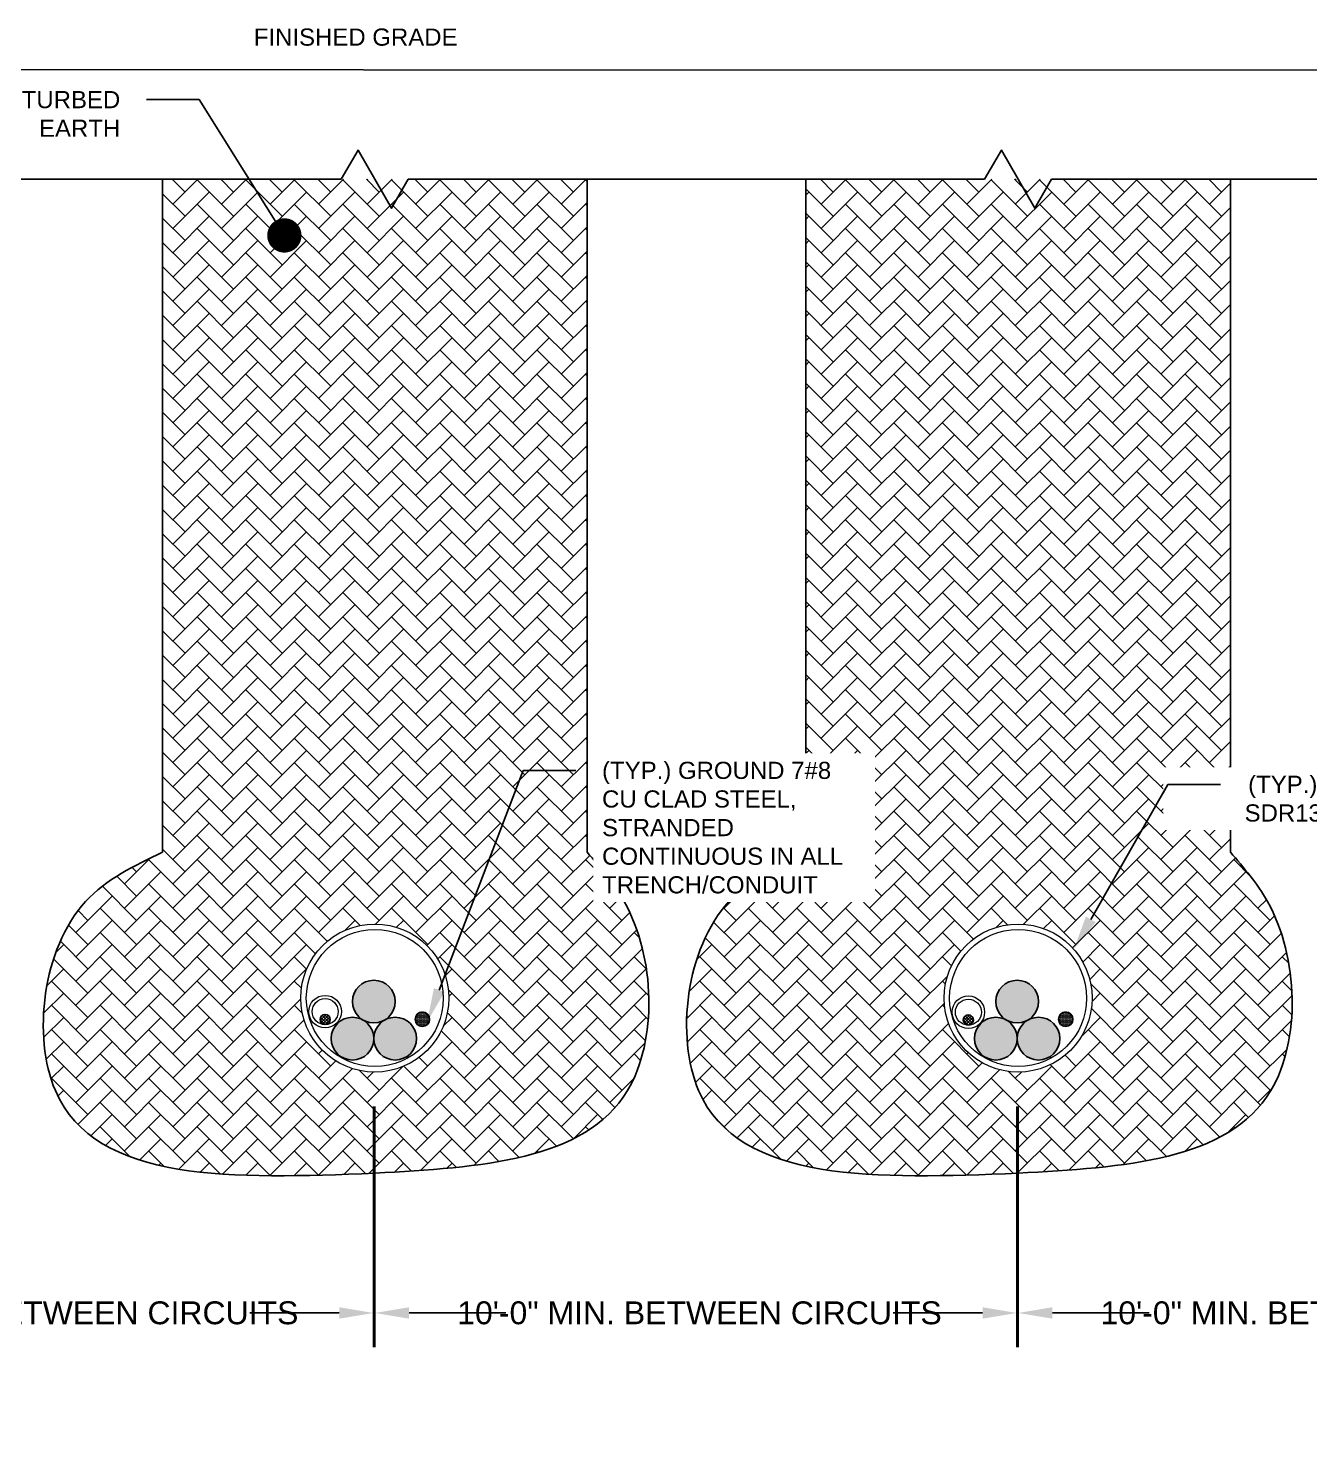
# Model space of a CAD drawing. Header units: feet. Extents: x 63 to 269, y 9 to 206.
# Drawn here: x 152.8 to 227.5, y 8.6 to 90.8 of the extents above; entities that cross this region are included whole.
import ezdxf
from ezdxf import colors
from ezdxf.entities.mleader import LeaderData, LeaderLine
from ezdxf.math import Vec2, Vec3

# ---------------------------------------------------------------- set-up
doc = ezdxf.new("R2010")
doc.units = ezdxf.units.FT
doc.header["$MEASUREMENT"] = 0
for name, color, linetype in [('CABLE', 2, 'Continuous'), ('E-FIN-GR', 4, 'Continuous'), ('G-ANNO-DIMS', 1, 'Continuous'), ('text', 1, 'Continuous')]:
    doc.layers.add(name, color=color, linetype=linetype)
doc.layers.add('CONDUIT', color=6, linetype='Continuous', lineweight=18)
doc.styles.add('NEI-A', font='arial.ttf')
doc.dimstyles.new('NEI-A', dxfattribs={"dimtxt": 0.1, "dimasz": 0.125, "dimexe": 0.0625, "dimexo": 0.0625, "dimgap": 0.0625, "dimtad": 0, "dimtih": 1, "dimtoh": 1, "dimdec": 4, "dimzin": 3, "dimdsep": 46, "dimlunit": 4, "dimtxsty": 'NEI-A', "dimcen": 0, "dimadec": 0, "dimazin": 0, "dimtfac": 0.75, "dimtdec": 4, "dimtofl": 0, "dimtmove": 0, "dimatfit": 3, "dimfxl": 1, "dimfrac": 1, "dimtolj": 1, "dimtzin": 0, "dimarcsym": 0})

# ---------------------------------------------------------------- blocks, each defined once
blk = doc.blocks.new('*D9')
at = {"layer": 'Defpoints', "color": 0, "transparency": 16777216}
for p in [(135.499, 30.031), (172.911, 30.031), (135.499, 15.999)]:
    blk.add_point(p, dxfattribs=at)
at = {"layer": 'G-ANNO-DIMS', "color": 0, "lineweight": -2, "transparency": 16777216}
for p, q in [((135.499, 28.031), (135.499, 13.999)), ((172.911, 28.031), (172.911, 13.999)), ((137.499, 15.999), (143.134, 15.999)), ((170.911, 15.999), (165.7, 15.999))]:
    blk.add_line(p, q, dxfattribs=at)
at = {"layer": 'G-ANNO-DIMS', "color": 0, "transparency": 16777216}
for points in [[(137.499, 16.332), (137.499, 15.666), (135.499, 15.999)], [(170.911, 16.332), (170.911, 15.666), (172.911, 15.999)]]:
    blk.add_solid(points, dxfattribs=at)
at = {"layer": 'G-ANNO-DIMS', "color": 0, "transparency": 16777216, "insert": (154.417, 15.999), "char_height": 3.2, "width": 27.13432, "attachment_point": 5, "style": 'NEI-A'}
blk.add_mtext('\\A1;{\\H0.41667x;10\'-0" MIN. BETWEEN CIRCUITS}', dxfattribs=at)
blk = doc.blocks.new('*D10')
at = {"layer": 'Defpoints', "color": 0, "transparency": 16777216}
for p in [(172.985, 30.031), (210.397, 30.031), (172.985, 15.999)]:
    blk.add_point(p, dxfattribs=at)
at = {"layer": 'G-ANNO-DIMS', "color": 0, "lineweight": -2, "transparency": 16777216}
for p, q in [((172.985, 28.031), (172.985, 13.999)), ((210.397, 28.031), (210.397, 13.999)), ((174.985, 15.999), (180.619, 15.999)), ((208.397, 15.999), (203.186, 15.999))]:
    blk.add_line(p, q, dxfattribs=at)
at = {"layer": 'G-ANNO-DIMS', "color": 0, "transparency": 16777216}
for points in [[(174.985, 16.332), (174.985, 15.666), (172.985, 15.999)], [(208.397, 16.332), (208.397, 15.666), (210.397, 15.999)]]:
    blk.add_solid(points, dxfattribs=at)
at = {"layer": 'G-ANNO-DIMS', "color": 0, "transparency": 16777216, "insert": (191.903, 15.999), "char_height": 3.2, "width": 27.13432, "attachment_point": 5, "style": 'NEI-A'}
blk.add_mtext('\\A1;{\\H0.41667x;10\'-0" MIN. BETWEEN CIRCUITS}', dxfattribs=at)
blk = doc.blocks.new('*D11')
at = {"layer": 'Defpoints', "color": 0, "transparency": 16777216}
for p in [(210.471, 30.031), (247.883, 30.031), (210.471, 15.999)]:
    blk.add_point(p, dxfattribs=at)
at = {"layer": 'G-ANNO-DIMS', "color": 0, "lineweight": -2, "transparency": 16777216}
for p, q in [((210.471, 28.031), (210.471, 13.999)), ((247.883, 28.031), (247.883, 13.999)), ((212.471, 15.999), (218.105, 15.999)), ((245.883, 15.999), (240.672, 15.999))]:
    blk.add_line(p, q, dxfattribs=at)
at = {"layer": 'G-ANNO-DIMS', "color": 0, "transparency": 16777216}
for points in [[(212.471, 16.332), (212.471, 15.666), (210.471, 15.999)], [(245.883, 16.332), (245.883, 15.666), (247.883, 15.999)]]:
    blk.add_solid(points, dxfattribs=at)
at = {"layer": 'G-ANNO-DIMS', "color": 0, "transparency": 16777216, "insert": (229.389, 15.999), "char_height": 3.2, "width": 27.13432, "attachment_point": 5, "style": 'NEI-A'}
blk.add_mtext('\\A1;{\\H0.41667x;10\'-0" MIN. BETWEEN CIRCUITS}', dxfattribs=at)
blk = doc.blocks.new('_Dot')
at = {"color": 0, "linetype": 'ByBlock', "lineweight": -2}
blk.add_line((-0.5, 0), (-1, 0), dxfattribs=at)
at = {"color": 0, "linetype": 'ByBlock', "const_width": 0.5}
blk.add_lwpolyline([(-0.25, 0, 1), (0.25, 0, 1)], format="xyb", close=True, dxfattribs=at)

msp = doc.modelspace()

# ---------------------------------------------------------------- hatches: boundary and pattern name
h = msp.add_hatch()
h.set_pattern_fill('AR-HBONE', color=8, scale=0.25)
h.set_pattern_definition([(45, (0, 8.4629), (0, 1.4142136), [3, -1]), (135, (0.7071, 9.17), (1e-16, 1.4142136), [3, -1])])
edge = h.paths.add_edge_path(flags=0)
edge.add_arc((172.93055, 34.13619), 1.245, -60.0000001, 0.0000001, ccw=False)
edge.add_arc((174.17555, 31.97979), 1.245, 0, 119.9999999, ccw=False)
edge.add_arc((174.17555, 31.97979), 1.245, -180, 0, ccw=False)
edge.add_arc((171.68555, 31.97979), 1.245, 180, 360, ccw=False)
edge.add_arc((171.68555, 31.97979), 1.245, 59.9999999, 180.0000002, ccw=False)
edge.add_arc((172.93055, 34.13619), 1.245, 180, 240, ccw=False)
edge.add_arc((172.93055, 34.13619), 1.245, 0, 180, ccw=False)
edge = h.paths.add_edge_path(flags=0)
edge.add_arc((172.98483, 34.34357), 3.9905, 0, 360)
edge = h.paths.add_edge_path(flags=16)
edge.add_arc((172.98483, 34.34357), 4.3125, 0, 180)
edge.add_arc((172.98483, 34.34357), 4.3125, 180, 360)
edge = h.paths.add_edge_path(flags=0)
edge.add_arc((172.98483, 34.34357), 3.9905, 0, 360)
edge = h.paths.add_edge_path(flags=16)
edge.add_arc((163.93714, 31.65385), 0.11635, 0, 360)
h.paths.add_polyline_path([(160.61712, 42.842), (160.48834, 42.78059), (160.35959, 42.71912), (160.23095, 42.65753), (160.10244, 42.59577), (159.97412, 42.53378), (159.84604, 42.4715), (159.71824, 42.40888), (159.59077, 42.34586), (159.46368, 42.28237), (159.33701, 42.21837), (159.21081, 42.15379), (159.08513, 42.08858), (158.96001, 42.02268), (158.83551, 41.95604), (158.71166, 41.88858), (158.58852, 41.82027), (158.46613, 41.75103), (158.34455, 41.68082), (158.22381, 41.60957), (158.10397, 41.53723), (157.98506, 41.46374), (157.86715, 41.38904), (157.75027, 41.31308), (157.63447, 41.23579), (157.51981, 41.15712), (157.40632, 41.07702), (157.29405, 40.99542), (157.18306, 40.91227), (157.07338, 40.82751), (156.96507, 40.74108), (156.85817, 40.65292), (156.75274, 40.56298), (156.6488, 40.4712), (156.54642, 40.37753), (156.44564, 40.2819), (156.34651, 40.18425), (156.24908, 40.08454), (156.15338, 39.9827), (156.05947, 39.87868), (155.96736, 39.7725), (155.87705, 39.66421), (155.78854, 39.55387), (155.70183, 39.44152), (155.61692, 39.32721), (155.53381, 39.21099), (155.45251, 39.09292), (155.37301, 38.97304), (155.29531, 38.8514), (155.21941, 38.72806), (155.14532, 38.60306), (155.07303, 38.47646), (155.00255, 38.3483), (154.93387, 38.21864), (154.867, 38.08752), (154.80193, 37.95499), (154.73867, 37.82111), (154.67722, 37.68593), (154.61757, 37.54949), (154.55973, 37.41185), (154.5037, 37.27306), (154.44948, 37.13316), (154.39707, 36.99221), (154.34646, 36.85026), (154.29767, 36.70736), (154.25068, 36.56355), (154.20551, 36.41889), (154.16215, 36.27343), (154.1206, 36.12722), (154.08086, 35.98031), (154.04294, 35.83275), (154.00682, 35.68459), (153.97252, 35.53587), (153.94004, 35.38666), (153.90937, 35.237), (153.88051, 35.08694), (153.85347, 34.93652), (153.82824, 34.78581), (153.80483, 34.63485), (153.78324, 34.4837), (153.76346, 34.33239), (153.7455, 34.18099), (153.72936, 34.02954), (153.71504, 33.87809), (153.70253, 33.72669), (153.69184, 33.5754), (153.68298, 33.42426), (153.67593, 33.27333), (153.6707, 33.12265), (153.66729, 32.97227), (153.66571, 32.82225), (153.66594, 32.67263), (153.668, 32.52347), (153.67188, 32.37481), (153.67759, 32.22671), (153.68511, 32.07921), (153.69446, 31.93237), (153.70564, 31.78624), (153.71864, 31.64086), (153.73346, 31.49629), (153.75011, 31.35258), (153.76859, 31.20977), (153.78889, 31.06792), (153.81102, 30.92708), (153.83497, 30.7873), (153.86076, 30.64862), (153.88837, 30.51111), (153.91781, 30.3748), (153.94908, 30.23975), (153.98218, 30.10602), (154.01711, 29.97364), (154.05386, 29.84267), (154.09245, 29.71316), (154.13287, 29.58516), (154.17513, 29.45873), (154.21921, 29.3339), (154.26513, 29.21074), (154.31287, 29.08928), (154.36246, 28.96959), (154.41387, 28.85171), (154.46711, 28.73563), (154.52215, 28.62135), (154.579, 28.50884), (154.63762, 28.39811), (154.69802, 28.28914), (154.76017, 28.1819), (154.82406, 28.0764), (154.88968, 27.97261), (154.95702, 27.87053), (155.02606, 27.77013), (155.09679, 27.67141), (155.1692, 27.57435), (155.24326, 27.47895), (155.31898, 27.38518), (155.39634, 27.29303), (155.47532, 27.2025), (155.5559, 27.11356), (155.63809, 27.0262), (155.72185, 26.94042), (155.80719, 26.85619), (155.89408, 26.77351), (155.98252, 26.69236), (156.07249, 26.61273), (156.16397, 26.5346), (156.25695, 26.45797), (156.35143, 26.38281), (156.44738, 26.30912), (156.5448, 26.23688), (156.64366, 26.16607), (156.74397, 26.0967), (156.84569, 26.02873), (156.94883, 25.96217), (157.05336, 25.89699), (157.15927, 25.83319), (157.26656, 25.77074), (157.3752, 25.70964), (157.48519, 25.64987), (157.59651, 25.59143), (157.70914, 25.53429), (157.82308, 25.47844), (157.93831, 25.42388), (158.05481, 25.37058), (158.17258, 25.31853), (158.2916, 25.26773), (158.41186, 25.21815), (158.53334, 25.16979), (158.65603, 25.12263), (158.77991, 25.07666), (158.90499, 25.03186), (159.03123, 24.98823), (159.15863, 24.94574), (159.28717, 24.90439), (159.41685, 24.86416), (159.54764, 24.82503), (159.67954, 24.78701), (159.81252, 24.75006), (159.94659, 24.71419), (160.08172, 24.67937), (160.2179, 24.6456), (160.35511, 24.61285), (160.49335, 24.58112), (160.63261, 24.55039), (160.77286, 24.52066), (160.91409, 24.4919), (161.0563, 24.4641), (161.19946, 24.43726), (161.34357, 24.41135), (161.48861, 24.38636), (161.63457, 24.36229), (161.78143, 24.33911), (161.92918, 24.31682), (162.07781, 24.2954), (162.22731, 24.27484), (162.37765, 24.25512), (162.52884, 24.23624), (162.68085, 24.21817), (162.83367, 24.20091), (162.98729, 24.18444), (163.14169, 24.16874), (163.29687, 24.15382), (163.45281, 24.13964), (163.60948, 24.12621), (163.7669, 24.1135), (163.92502, 24.10151), (164.08386, 24.09021), (164.24338, 24.0796), (164.40359, 24.06966), (164.56446, 24.06039), (164.72598, 24.05176), (164.88814, 24.04376), (165.05093, 24.03639), (165.21432, 24.02962), (165.37832, 24.02344), (165.5429, 24.01785), (165.70805, 24.01282), (165.87376, 24.00835), (166.04002, 24.00442), (166.20681, 24.00102), (166.37412, 23.99813), (166.54193, 23.99575), (166.71024, 23.99385), (166.87902, 23.99243), (167.04827, 23.99147), (167.21798, 23.99095), (167.38812, 23.99088), (167.55868, 23.99122), (167.72966, 23.99198), (167.90104, 23.99313), (168.07281, 23.99467), (168.24494, 23.99657), (168.41744, 23.99883), (168.59028, 24.00143), (168.76346, 24.00437), (168.93695, 24.00762), (169.11075, 24.01117), (169.28484, 24.01502), (169.45921, 24.01914), (169.63385, 24.02352), (169.80874, 24.02816), (169.98387, 24.03303), (170.15923, 24.03813), (170.3348, 24.04344), (170.51057, 24.04895), (170.68652, 24.05464), (170.86265, 24.06051), (171.03894, 24.06653), (171.21537, 24.0727), (171.39194, 24.07899), (171.56862, 24.08541), (171.74542, 24.09194), (171.9223, 24.09855), (172.09927, 24.10525), (172.2763, 24.11201), (172.45339, 24.11882), (172.63051, 24.12568), (172.80767, 24.13256), (172.98483, 24.13945), (173.12447, 24.14749), (173.2641, 24.15553), (173.40371, 24.16359), (173.5433, 24.17168), (173.68284, 24.17981), (173.82234, 24.18799), (173.96178, 24.19623), (174.10115, 24.20454), (174.24044, 24.21293), (174.37965, 24.22141), (174.51876, 24.22998), (174.65776, 24.23867), (174.79665, 24.24747), (174.93541, 24.2564), (175.07404, 24.26547), (175.21253, 24.27468), (175.35086, 24.28405), (175.48902, 24.2936), (175.62701, 24.30331), (175.76482, 24.31322), (175.90244, 24.32332), (176.03985, 24.33363), (176.17705, 24.34416), (176.31403, 24.35492), (176.45078, 24.36591), (176.58729, 24.37714), (176.72355, 24.38864), (176.85954, 24.4004), (176.99527, 24.41243), (177.13071, 24.42475), (177.26587, 24.43737), (177.40073, 24.45029), (177.53528, 24.46353), (177.66951, 24.47709), (177.80342, 24.49099), (177.93698, 24.50524), (178.0702, 24.51984), (178.20306, 24.5348), (178.33556, 24.55014), (178.46768, 24.56586), (178.59942, 24.58198), (178.73075, 24.5985), (178.86169, 24.61543), (178.99221, 24.63279), (179.1223, 24.65059), (179.25197, 24.66882), (179.38118, 24.68751), (179.50995, 24.70667), (179.63825, 24.72629), (179.76608, 24.7464), (179.89343, 24.76701), (180.02028, 24.78811), (180.14664, 24.80973), (180.27248, 24.83187), (180.39781, 24.85455), (180.5226, 24.87776), (180.64685, 24.90153), (180.77055, 24.92586), (180.8937, 24.95076), (181.01627, 24.97624), (181.13827, 25.00232), (181.25968, 25.02899), (181.38049, 25.05628), (181.50069, 25.08419), (181.62028, 25.11273), (181.73924, 25.14191), (181.85756, 25.17174), (181.97524, 25.20223), (182.09226, 25.23339), (182.20862, 25.26523), (182.3243, 25.29777), (182.43929, 25.331), (182.5536, 25.36494), (182.66719, 25.3996), (182.78008, 25.43499), (182.89224, 25.47112), (183.00367, 25.508), (183.11436, 25.54564), (183.22429, 25.58405), (183.33347, 25.62324), (183.44187, 25.66321), (183.54949, 25.70399), (183.65632, 25.74557), (183.76235, 25.78797), (183.86757, 25.8312), (183.97197, 25.87527), (184.07554, 25.92018), (184.17827, 25.96596), (184.28016, 26.0126), (184.38118, 26.06011), (184.48134, 26.10852), (184.58062, 26.15782), (184.67902, 26.20803), (184.77651, 26.25916), (184.8731, 26.31121), (184.96878, 26.3642), (185.06353, 26.41814), (185.15734, 26.47303), (185.25021, 26.52889), (185.34213, 26.58572), (185.43308, 26.64354), (185.52305, 26.70236), (185.61205, 26.76218), (185.70005, 26.82302), (185.78704, 26.88488), (185.87303, 26.94778), (185.95799, 27.01172), (186.04192, 27.07672), (186.12481, 27.14278), (186.20665, 27.20992), (186.28743, 27.27814), (186.36714, 27.34745), (186.44577, 27.41787), (186.52331, 27.48941), (186.59975, 27.56206), (186.67508, 27.63586), (186.74929, 27.71079), (186.82237, 27.78688), (186.89432, 27.86413), (186.96512, 27.94256), (187.03476, 28.02217), (187.10324, 28.10297), (187.17054, 28.18497), (187.23665, 28.26819), (187.30157, 28.35263), (187.36528, 28.4383), (187.42778, 28.52522), (187.48905, 28.61338), (187.54909, 28.70281), (187.60789, 28.79351), (187.66543, 28.88549), (187.72171, 28.97876), (187.77672, 29.07333), (187.83046, 29.16915), (187.88294, 29.26622), (187.93414, 29.36451), (187.98409, 29.46398), (188.03276, 29.56462), (188.08017, 29.66641), (188.12633, 29.7693), (188.17121, 29.87329), (188.21484, 29.97834), (188.25721, 30.08443), (188.29832, 30.19153), (188.33817, 30.29963), (188.37676, 30.40869), (188.4141, 30.51868), (188.45019, 30.6296), (188.48502, 30.7414), (188.51859, 30.85406), (188.55092, 30.96756), (188.58199, 31.08187), (188.61181, 31.19698), (188.64039, 31.31284), (188.66772, 31.42945), (188.6938, 31.54676), (188.71863, 31.66476), (188.74222, 31.78343), (188.76456, 31.90273), (188.78566, 32.02265), (188.80552, 32.14315), (188.82414, 32.26421), (188.84152, 32.38581), (188.85766, 32.50792), (188.87256, 32.63051), (188.88622, 32.75357), (188.89865, 32.87706), (188.90984, 33.00096), (188.9198, 33.12525), (188.92852, 33.2499), (188.93601, 33.37488), (188.94227, 33.50017), (188.9473, 33.62575), (188.9511, 33.75159), (188.95368, 33.87766), (188.95502, 34.00394), (188.95514, 34.1304), (188.95403, 34.25703), (188.9517, 34.38378), (188.94815, 34.51065), (188.94337, 34.6376), (188.93737, 34.76461), (188.93015, 34.89165), (188.92171, 35.01869), (188.91205, 35.14573), (188.90118, 35.27271), (188.88909, 35.39963), (188.87578, 35.52646), (188.86126, 35.65317), (188.84552, 35.77974), (188.82857, 35.90614), (188.81041, 36.03234), (188.79104, 36.15833), (188.77046, 36.28407), (188.74867, 36.40954), (188.72568, 36.53472), (188.70147, 36.65958), (188.67606, 36.7841), (188.64945, 36.90825), (188.62163, 37.032), (188.59261, 37.15533), (188.56239, 37.27822), (188.53096, 37.40063), (188.49834, 37.52255), (188.46451, 37.64395), (188.42949, 37.76481), (188.39328, 37.88509), (188.35586, 38.00478), (188.31725, 38.12384), (188.27745, 38.24226), (188.23646, 38.36001), (188.19427, 38.47706), (188.15089, 38.59339), (188.10632, 38.70897), (188.06056, 38.82378), (188.01361, 38.9378), (187.96548, 39.05099), (187.91616, 39.16333), (187.86566, 39.2748), (187.81397, 39.38537), (187.7611, 39.49502), (187.70704, 39.60372), (187.65181, 39.71144), (187.59539, 39.81817), (187.53779, 39.92387), (187.47902, 40.02853), (187.4191, 40.13215), (187.35806, 40.23477), (187.29594, 40.33643), (187.23279, 40.43715), (187.16864, 40.53698), (187.10353, 40.63594), (187.03749, 40.73408), (186.97057, 40.83142), (186.90281, 40.92801), (186.83424, 41.02386), (186.7649, 41.11903), (186.69483, 41.21355), (186.62407, 41.30744), (186.55266, 41.40074), (186.48063, 41.4935), (186.40802, 41.58573), (186.33488, 41.67748), (186.26123, 41.76879), (186.18713, 41.85968), (186.1126, 41.95019), (186.03769, 42.04035), (185.96243, 42.13021), (185.88687, 42.21978), (185.81104, 42.30912), (185.73497, 42.39825), (185.65872, 42.48721), (185.58231, 42.57603), (185.50578, 42.66474), (185.42918, 42.75339), (185.35254, 42.842), (185.35254, 82.0457), (160.61712, 82.0457)])
h = msp.add_hatch()
h.set_pattern_fill('AR-HBONE', color=8, scale=0.25)
h.set_pattern_definition([(45, (1, 8.4629), (0, 1.4142136), [3, -1]), (135, (1.7071, 9.17), (1e-16, 1.4142136), [3, -1])])
edge = h.paths.add_edge_path(flags=0)
edge.add_arc((210.41636, 34.13619), 1.245, -60.0000001, 0.0000001, ccw=False)
edge.add_arc((211.66136, 31.97979), 1.245, 0, 119.9999999, ccw=False)
edge.add_arc((211.66136, 31.97979), 1.245, -180, 0, ccw=False)
edge.add_arc((209.17136, 31.97979), 1.245, 180, 360, ccw=False)
edge.add_arc((209.17136, 31.97979), 1.245, 59.9999999, 180.0000002, ccw=False)
edge.add_arc((210.41636, 34.13619), 1.245, 180, 240, ccw=False)
edge.add_arc((210.41636, 34.13619), 1.245, 0, 180, ccw=False)
edge = h.paths.add_edge_path(flags=0)
edge.add_arc((210.47064, 34.34357), 3.9905, 0, 360)
edge = h.paths.add_edge_path(flags=16)
edge.add_arc((210.47064, 34.34357), 4.3125, 0, 180)
edge.add_arc((210.47064, 34.34357), 4.3125, 180, 360)
edge = h.paths.add_edge_path(flags=0)
edge.add_arc((210.47064, 34.34357), 3.9905, 0, 360)
edge = h.paths.add_edge_path(flags=16)
edge.add_arc((201.42295, 31.65385), 0.08402, 0, 360)
h.paths.add_polyline_path([(198.10293, 42.842), (197.97414, 42.78059), (197.8454, 42.71912), (197.71676, 42.65753), (197.58825, 42.59577), (197.45993, 42.53378), (197.33185, 42.4715), (197.20405, 42.40888), (197.07658, 42.34586), (196.94949, 42.28237), (196.82282, 42.21837), (196.69662, 42.15379), (196.57094, 42.08858), (196.44582, 42.02268), (196.32132, 41.95604), (196.19747, 41.88858), (196.07433, 41.82027), (195.95194, 41.75103), (195.83036, 41.68082), (195.70962, 41.60957), (195.58978, 41.53723), (195.47087, 41.46374), (195.35296, 41.38904), (195.23608, 41.31308), (195.12028, 41.23579), (195.00562, 41.15712), (194.89213, 41.07702), (194.77986, 40.99542), (194.66887, 40.91227), (194.55919, 40.82751), (194.45088, 40.74108), (194.34398, 40.65292), (194.23854, 40.56298), (194.13461, 40.4712), (194.03223, 40.37753), (193.93145, 40.2819), (193.83232, 40.18425), (193.73488, 40.08454), (193.63919, 39.9827), (193.54528, 39.87868), (193.45317, 39.7725), (193.36286, 39.66421), (193.27435, 39.55387), (193.18764, 39.44152), (193.10273, 39.32721), (193.01962, 39.21099), (192.93832, 39.09292), (192.85882, 38.97304), (192.78112, 38.8514), (192.70522, 38.72806), (192.63113, 38.60306), (192.55884, 38.47646), (192.48836, 38.3483), (192.41968, 38.21864), (192.35281, 38.08752), (192.28774, 37.95499), (192.22448, 37.82111), (192.16303, 37.68593), (192.10338, 37.54949), (192.04554, 37.41185), (191.98951, 37.27306), (191.93529, 37.13316), (191.88287, 36.99221), (191.83227, 36.85026), (191.78348, 36.70736), (191.73649, 36.56355), (191.69132, 36.41889), (191.64796, 36.27343), (191.60641, 36.12722), (191.56667, 35.98031), (191.52875, 35.83275), (191.49263, 35.68459), (191.45833, 35.53587), (191.42585, 35.38666), (191.39518, 35.237), (191.36632, 35.08694), (191.33928, 34.93652), (191.31405, 34.78581), (191.29064, 34.63485), (191.26905, 34.4837), (191.24927, 34.33239), (191.23131, 34.18099), (191.21517, 34.02954), (191.20084, 33.87809), (191.18834, 33.72669), (191.17765, 33.5754), (191.16878, 33.42426), (191.16174, 33.27333), (191.15651, 33.12265), (191.1531, 32.97227), (191.15152, 32.82225), (191.15175, 32.67263), (191.15381, 32.52347), (191.15769, 32.37481), (191.1634, 32.22671), (191.17092, 32.07921), (191.18027, 31.93237), (191.19145, 31.78624), (191.20445, 31.64086), (191.21927, 31.49629), (191.23592, 31.35258), (191.2544, 31.20977), (191.2747, 31.06792), (191.29683, 30.92708), (191.32078, 30.7873), (191.34657, 30.64862), (191.37418, 30.51111), (191.40362, 30.3748), (191.43489, 30.23975), (191.46799, 30.10602), (191.50292, 29.97364), (191.53967, 29.84267), (191.57826, 29.71316), (191.61868, 29.58516), (191.66094, 29.45873), (191.70502, 29.3339), (191.75094, 29.21074), (191.79868, 29.08928), (191.84827, 28.96959), (191.89968, 28.85171), (191.95292, 28.73563), (192.00796, 28.62135), (192.06481, 28.50884), (192.12343, 28.39811), (192.18383, 28.28914), (192.24597, 28.1819), (192.30987, 28.0764), (192.37549, 27.97261), (192.44283, 27.87053), (192.51187, 27.77013), (192.5826, 27.67141), (192.655, 27.57435), (192.72907, 27.47895), (192.80479, 27.38518), (192.88215, 27.29303), (192.96113, 27.2025), (193.04171, 27.11356), (193.1239, 27.0262), (193.20766, 26.94042), (193.293, 26.85619), (193.37989, 26.77351), (193.46833, 26.69236), (193.5583, 26.61273), (193.64978, 26.5346), (193.74276, 26.45797), (193.83724, 26.38281), (193.93319, 26.30912), (194.03061, 26.23688), (194.12947, 26.16607), (194.22977, 26.0967), (194.3315, 26.02873), (194.43464, 25.96217), (194.53917, 25.89699), (194.64508, 25.83319), (194.75237, 25.77074), (194.86101, 25.70964), (194.971, 25.64987), (195.08232, 25.59143), (195.19495, 25.53429), (195.30889, 25.47844), (195.42412, 25.42388), (195.54062, 25.37058), (195.65839, 25.31853), (195.77741, 25.26773), (195.89766, 25.21815), (196.01914, 25.16979), (196.14184, 25.12263), (196.26572, 25.07666), (196.3908, 25.03186), (196.51704, 24.98823), (196.64444, 24.94574), (196.77298, 24.90439), (196.90266, 24.86416), (197.03345, 24.82503), (197.16534, 24.78701), (197.29833, 24.75006), (197.4324, 24.71419), (197.56752, 24.67937), (197.7037, 24.6456), (197.84092, 24.61285), (197.97916, 24.58112), (198.11842, 24.55039), (198.25867, 24.52066), (198.3999, 24.4919), (198.54211, 24.4641), (198.68527, 24.43726), (198.82938, 24.41135), (198.97442, 24.38636), (199.12038, 24.36229), (199.26724, 24.33911), (199.41499, 24.31682), (199.56362, 24.2954), (199.71312, 24.27484), (199.86346, 24.25512), (200.01465, 24.23624), (200.16666, 24.21817), (200.31948, 24.20091), (200.4731, 24.18444), (200.6275, 24.16874), (200.78268, 24.15382), (200.93861, 24.13964), (201.09529, 24.12621), (201.2527, 24.1135), (201.41083, 24.10151), (201.56967, 24.09021), (201.72919, 24.0796), (201.8894, 24.06966), (202.05027, 24.06039), (202.21179, 24.05176), (202.37395, 24.04376), (202.53673, 24.03639), (202.70013, 24.02962), (202.86413, 24.02344), (203.02871, 24.01785), (203.19386, 24.01282), (203.35957, 24.00835), (203.52583, 24.00442), (203.69262, 24.00102), (203.85993, 23.99813), (204.02774, 23.99575), (204.19605, 23.99385), (204.36483, 23.99243), (204.53408, 23.99147), (204.70378, 23.99095), (204.87393, 23.99088), (205.04449, 23.99122), (205.21547, 23.99198), (205.38685, 23.99313), (205.55862, 23.99467), (205.73075, 23.99657), (205.90325, 23.99883), (206.07609, 24.00143), (206.24927, 24.00437), (206.42276, 24.00762), (206.59656, 24.01117), (206.77065, 24.01502), (206.94502, 24.01914), (207.11966, 24.02352), (207.29455, 24.02816), (207.46968, 24.03303), (207.64504, 24.03813), (207.82061, 24.04344), (207.99638, 24.04895), (208.17233, 24.05464), (208.34846, 24.06051), (208.52475, 24.06653), (208.70118, 24.0727), (208.87775, 24.07899), (209.05443, 24.08541), (209.23123, 24.09194), (209.40811, 24.09855), (209.58508, 24.10525), (209.76211, 24.11201), (209.9392, 24.11882), (210.11632, 24.12568), (210.29347, 24.13256), (210.47064, 24.13945), (210.61028, 24.14749), (210.74991, 24.15553), (210.88952, 24.16359), (211.02911, 24.17168), (211.16865, 24.17981), (211.30815, 24.18799), (211.44759, 24.19623), (211.58696, 24.20454), (211.72625, 24.21293), (211.86546, 24.22141), (212.00457, 24.22998), (212.14357, 24.23867), (212.28246, 24.24747), (212.42122, 24.2564), (212.55985, 24.26547), (212.69834, 24.27468), (212.83667, 24.28405), (212.97483, 24.2936), (213.11282, 24.30331), (213.25063, 24.31322), (213.38825, 24.32332), (213.52566, 24.33363), (213.66286, 24.34416), (213.79984, 24.35492), (213.93659, 24.36591), (214.0731, 24.37714), (214.20935, 24.38864), (214.34535, 24.4004), (214.48108, 24.41243), (214.61652, 24.42475), (214.75168, 24.43737), (214.88654, 24.45029), (215.02109, 24.46353), (215.15532, 24.47709), (215.28923, 24.49099), (215.42279, 24.50524), (215.55601, 24.51984), (215.68887, 24.5348), (215.82137, 24.55014), (215.95349, 24.56586), (216.08522, 24.58198), (216.21656, 24.5985), (216.3475, 24.61543), (216.47802, 24.63279), (216.60811, 24.65059), (216.73778, 24.66882), (216.86699, 24.68751), (216.99576, 24.70667), (217.12406, 24.72629), (217.25189, 24.7464), (217.37924, 24.76701), (217.50609, 24.78811), (217.63245, 24.80973), (217.75829, 24.83187), (217.88362, 24.85455), (218.00841, 24.87776), (218.13266, 24.90153), (218.25636, 24.92586), (218.37951, 24.95076), (218.50208, 24.97624), (218.62408, 25.00232), (218.74549, 25.02899), (218.8663, 25.05628), (218.9865, 25.08419), (219.10609, 25.11273), (219.22505, 25.14191), (219.34337, 25.17174), (219.46105, 25.20223), (219.57807, 25.23339), (219.69442, 25.26523), (219.81011, 25.29777), (219.9251, 25.331), (220.03941, 25.36494), (220.153, 25.3996), (220.26589, 25.43499), (220.37805, 25.47112), (220.48948, 25.508), (220.60017, 25.54564), (220.7101, 25.58405), (220.81928, 25.62324), (220.92768, 25.66321), (221.0353, 25.70399), (221.14213, 25.74557), (221.24816, 25.78797), (221.35338, 25.8312), (221.45778, 25.87527), (221.56135, 25.92018), (221.66408, 25.96596), (221.76597, 26.0126), (221.86699, 26.06011), (221.96715, 26.10852), (222.06643, 26.15782), (222.16483, 26.20803), (222.26232, 26.25916), (222.35891, 26.31121), (222.45459, 26.3642), (222.54934, 26.41814), (222.64315, 26.47303), (222.73602, 26.52889), (222.82794, 26.58572), (222.91889, 26.64354), (223.00886, 26.70236), (223.09786, 26.76218), (223.18586, 26.82302), (223.27285, 26.88488), (223.35884, 26.94778), (223.4438, 27.01172), (223.52773, 27.07672), (223.61062, 27.14278), (223.69246, 27.20992), (223.77324, 27.27814), (223.85295, 27.34745), (223.93158, 27.41787), (224.00912, 27.48941), (224.08556, 27.56206), (224.16089, 27.63586), (224.2351, 27.71079), (224.30818, 27.78688), (224.38013, 27.86413), (224.45093, 27.94256), (224.52057, 28.02217), (224.58905, 28.10297), (224.65635, 28.18497), (224.72246, 28.26819), (224.78738, 28.35263), (224.85109, 28.4383), (224.91359, 28.52522), (224.97486, 28.61338), (225.0349, 28.70281), (225.0937, 28.79351), (225.15124, 28.88549), (225.20752, 28.97876), (225.26253, 29.07333), (225.31627, 29.16915), (225.36875, 29.26622), (225.41995, 29.36451), (225.46989, 29.46398), (225.51857, 29.56462), (225.56598, 29.66641), (225.61213, 29.7693), (225.65702, 29.87329), (225.70065, 29.97834), (225.74302, 30.08443), (225.78413, 30.19153), (225.82398, 30.29963), (225.86257, 30.40869), (225.89991, 30.51868), (225.93599, 30.6296), (225.97082, 30.7414), (226.0044, 30.85406), (226.03673, 30.96756), (226.0678, 31.08187), (226.09762, 31.19698), (226.1262, 31.31284), (226.15352, 31.42945), (226.1796, 31.54676), (226.20444, 31.66476), (226.22803, 31.78343), (226.25037, 31.90273), (226.27147, 32.02265), (226.29133, 32.14315), (226.30995, 32.26421), (226.32733, 32.38581), (226.34347, 32.50792), (226.35837, 32.63051), (226.37203, 32.75357), (226.38446, 32.87706), (226.39565, 33.00096), (226.40561, 33.12525), (226.41433, 33.2499), (226.42182, 33.37488), (226.42808, 33.50017), (226.43311, 33.62575), (226.43691, 33.75159), (226.43949, 33.87766), (226.44083, 34.00394), (226.44095, 34.1304), (226.43984, 34.25703), (226.43751, 34.38378), (226.43396, 34.51065), (226.42918, 34.6376), (226.42318, 34.76461), (226.41596, 34.89165), (226.40752, 35.01869), (226.39786, 35.14573), (226.38699, 35.27271), (226.3749, 35.39963), (226.36159, 35.52646), (226.34707, 35.65317), (226.33133, 35.77974), (226.31438, 35.90614), (226.29622, 36.03234), (226.27685, 36.15833), (226.25627, 36.28407), (226.23448, 36.40954), (226.21149, 36.53472), (226.18728, 36.65958), (226.16187, 36.7841), (226.13526, 36.90825), (226.10744, 37.032), (226.07842, 37.15533), (226.04819, 37.27822), (226.01677, 37.40063), (225.98415, 37.52255), (225.95032, 37.64395), (225.9153, 37.76481), (225.87909, 37.88509), (225.84167, 38.00478), (225.80306, 38.12384), (225.76326, 38.24226), (225.72226, 38.36001), (225.68008, 38.47706), (225.6367, 38.59339), (225.59213, 38.70897), (225.54637, 38.82378), (225.49942, 38.9378), (225.45129, 39.05099), (225.40197, 39.16333), (225.35147, 39.2748), (225.29978, 39.38537), (225.2469, 39.49502), (225.19285, 39.60372), (225.13761, 39.71144), (225.0812, 39.81817), (225.0236, 39.92387), (224.96483, 40.02853), (224.90491, 40.13215), (224.84387, 40.23477), (224.78175, 40.33643), (224.7186, 40.43715), (224.65445, 40.53698), (224.58934, 40.63594), (224.5233, 40.73408), (224.45638, 40.83142), (224.38862, 40.92801), (224.32005, 41.02386), (224.25071, 41.11903), (224.18064, 41.21355), (224.10988, 41.30744), (224.03847, 41.40074), (223.96644, 41.4935), (223.89383, 41.58573), (223.82069, 41.67748), (223.74704, 41.76879), (223.67294, 41.85968), (223.59841, 41.95019), (223.5235, 42.04035), (223.44824, 42.13021), (223.37268, 42.21978), (223.29685, 42.30912), (223.22078, 42.39825), (223.14452, 42.48721), (223.06811, 42.57603), (222.99159, 42.66474), (222.91499, 42.75339), (222.83835, 42.842), (222.83835, 82.0457), (198.10293, 82.0457)])
at = {"layer": 'CABLE'}
h = msp.add_hatch(color=256, dxfattribs=at)
h.dxf.hatch_style = 1
h.paths.add_polyline_path([(171.68555, 34.13619, 1), (174.17555, 34.13619, 1)])
h.paths.add_polyline_path([(170.44055, 31.97979, 1), (172.93055, 31.97979, 1)])
h.paths.add_polyline_path([(175.42055, 31.97979, 1), (172.93055, 31.97979, 1)])
h = msp.add_hatch(color=256, dxfattribs=at)
h.dxf.hatch_style = 1
h.paths.add_polyline_path([(209.17136, 34.13619, 1), (211.66136, 34.13619, 1)])
h.paths.add_polyline_path([(207.92636, 31.97979, 1), (210.41636, 31.97979, 1)])
h.paths.add_polyline_path([(212.90636, 31.97979, 1), (210.41636, 31.97979, 1)])
h = msp.add_hatch(dxfattribs=at)
h.set_pattern_fill('ANSI37', color=256)
h.set_pattern_definition([(45, (53.5939, 12.29102), (-0.08838835, 0.08838835), []), (135, (53.5939, 12.29102), (-0.08838835, -0.08838835), [])])
edge = h.paths.add_edge_path()
edge.add_arc((170.08985, 33.09536), 0.29711, 180, 540, ccw=False)
h = msp.add_hatch(dxfattribs=at)
h.set_pattern_fill('DOTS', color=256)
h.set_pattern_definition([(0, (48.085104, 9.83109), (0.03125, 0.0625), [0, -0.0625])])
edge = h.paths.add_edge_path()
edge.add_arc((175.75666, 33.10984), 0.42098, 0, 360)
h = msp.add_hatch(dxfattribs=at)
h.set_pattern_fill('ANSI37', color=256)
h.set_pattern_definition([(45, (91.07461, 12.25919), (-0.08838835, 0.08838835), []), (135, (91.07461, 12.25919), (-0.08838835, -0.08838835), [])])
edge = h.paths.add_edge_path()
edge.add_arc((207.57056, 33.06352), 0.29711, 180, 540, ccw=False)
h = msp.add_hatch(dxfattribs=at)
h.set_pattern_fill('DOTS', color=256)
h.set_pattern_definition([(0, (85.57091, 9.83109), (0.03125, 0.0625), [0, -0.0625])])
edge = h.paths.add_edge_path()
edge.add_arc((213.24247, 33.10984), 0.42098, 0, 360)

# ---------------------------------------------------------------- linework, layer by layer
for p, q in [((160.61712, 82.0457), (160.61712, 42.842)), ((185.35254, 82.0457), (185.35254, 42.842)), ((198.10293, 82.0457), (198.10293, 42.842)), ((222.83835, 82.0457), (222.83835, 42.842))]:
    msp.add_line(p, q)
for points in [[(160.61712, 42.842), (156.13273, 39.96018), (154.37009, 28.95169), (172.98483, 24.13945)], [(185.35254, 42.842), (187.5176, 39.96018), (187.70559, 28.95169), (172.98483, 24.13945)], [(198.10293, 42.842), (193.61854, 39.96018), (191.8559, 28.95169), (210.47064, 24.13945)], [(222.83835, 42.842), (225.00341, 39.96018), (225.1914, 28.95169), (210.47064, 24.13945)]]:
    msp.add_spline(points, degree=3)
for centre, radius in [((172.93055, 34.13619), 1.245), ((210.41636, 34.13619), 1.245), ((170.08985, 33.09536), 0.29711), ((171.68555, 31.97979), 1.245), ((174.17555, 31.97979), 1.245), ((175.75666, 33.10984), 0.42098), ((207.57056, 33.06352), 0.29711), ((209.17136, 31.97979), 1.245), ((211.66136, 31.97979), 1.245), ((213.24247, 33.10984), 0.42098)]:
    msp.add_circle(centre, radius, dxfattribs=at)
at = {"layer": 'CONDUIT'}
for centre, radius in [((172.98483, 34.34357), 4.3125), ((172.98483, 34.34357), 3.9905), ((210.47064, 34.34357), 4.3125), ((210.47064, 34.34357), 3.9905), ((170.09185, 33.55268), 0.9484), ((170.09185, 33.55268), 0.7582), ((207.57257, 33.52084), 0.9484), ((207.57257, 33.52084), 0.7582)]:
    msp.add_circle(centre, radius, dxfattribs=at)
at = {"layer": 'E-FIN-GR', "flags": 128}
msp.add_lwpolyline([(268.83211, 88.40096), (75.77275, 88.43854)], dxfattribs=at)
at = {"layer": 'text'}
for points in [[(171.03365, 82.0457), (137.4502, 82.0457), (136.47461, 80.35592), (134.52343, 83.73547), (133.54784, 82.0457)], [(208.51946, 82.0457), (174.93601, 82.0457), (173.96042, 80.35592), (172.00924, 83.73547), (171.03365, 82.0457)], [(246.00527, 82.0457), (212.42182, 82.0457), (211.44623, 80.35592), (209.49505, 83.73547), (208.51946, 82.0457)]]:
    msp.add_lwpolyline(points, dxfattribs=at)

# ---------------------------------------------------------------- texts
at = {"layer": 'G-ANNO-DIMS', "insert": (171.86932, 90.31512), "char_height": 1, "attachment_point": 5, "style": 'NEI-A'}
msp.add_mtext_dynamic_manual_height_columns('{\\fArial|b0|i0|c0|p34;\\W1;FINISHED GRADE}', width=15.5016994, gutter_width=6.5625, heights=[0], dxfattribs=at)

# ---------------------------------------------------------------- dimensions: what is measured, and where the dimension line sits
at = {"layer": 'G-ANNO-DIMS'}
for base, p1, p2, picture, middle in [((135.49902, 15.99903), (172.91137, 30.03107), (135.49902, 30.03107), '*D9', (154.41695, 15.99903)), ((172.98483, 15.99903), (210.39718, 30.03107), (172.98483, 30.03107), '*D10', (191.90275, 15.99903)), ((210.47064, 15.99903), (247.88299, 30.03107), (210.47064, 30.03107), '*D11', (229.38856, 15.99903))]:
    dim = msp.add_linear_dim(base=base, p1=p1, p2=p2, angle=180, text='{\\H0.41667x;10\'-0" MIN. BETWEEN CIRCUITS}', dimstyle='NEI-A', override={"dimscale": 32, "dimasz": 0.0625}, dxfattribs=at)
    dim.commit()
    dim.dimension.update_dxf_attribs({"geometry": picture, "text_midpoint": middle, "dimtype": 160})

# ---------------------------------------------------------------- next in the draw order: leaders
ml = msp.add_multileader_mtext('Standard', dxfattribs=at)
ml.set_content('\\pxt2;UNDISTURBED EARTH', color=256, style='NEI-A')
ml.set_leader_properties()
ml.set_arrow_properties(name='DOT')
ml.build(insert=Vec2(0, 0))
ml.multileader.update_dxf_attribs({"dogleg_length": 3.07146, "arrow_head_size": 2})
ctx = ml.context
ctx.base_point, ctx.char_height, ctx.arrow_head_size, ctx.landing_gap_size, ctx.plane_origin = Vec3(146.71061, 86.68031), 1, 2, 1.53573, Vec3(860.41251, -23.59475)
ctx.text_align_type = 2
notes = []
notes.append((ctx, [(0, (1, 1, 0), (162.7594, 86.68031), (-1, 0), 3.07146, [(0, [(167.71517, 78.7683)], 0, [])])]))
ctx.mtext.insert, ctx.mtext.width, ctx.mtext.alignment, ctx.mtext.flow_direction = Vec3(158.15221, 87.18031), 1.5110273, 3, 5
ctx.mtext.has_bg_fill, ctx.mtext.bg_color, ctx.mtext.bg_scale_factor, ctx.mtext.bg_transparency, ctx.mtext.use_window_bg_color = 1, -1073741824, 1.5, 0, 1
ml = msp.add_multileader_mtext('Standard', dxfattribs=at)
ml.set_content('\\A1;\\pxql,t25;(TYP.) GROUND {\\A0;7#8 CU CLAD STEEL, STRANDED} CONTINUOUS IN ALL TRENCH/CONDUIT', color=256, style='NEI-A')
ml.set_leader_properties()
ml.build(insert=Vec2(0, 0))
ml.multileader.update_dxf_attribs({"dogleg_length": 3.07146, "arrow_head_size": 2})
ctx = ml.context
ctx.base_point, ctx.char_height, ctx.arrow_head_size, ctx.landing_gap_size, ctx.plane_origin = Vec3(184.70646, 47.59925), 1, 2, 3, Vec3(197.53309, 31.23606)
ctx.text_align_type = 2
notes.append((ctx, [(0, (1, 1, 0), (181.63499, 47.59925), (1, 0), 3.07146, [(0, [(176.02666, 32.93992)], 0, [])])]))
ctx.mtext.insert, ctx.mtext.width, ctx.mtext.alignment, ctx.mtext.flow_direction = Vec3(201.63688, 48.10778), 15.409407, 3, 5
ctx.mtext.has_bg_fill, ctx.mtext.bg_color, ctx.mtext.bg_scale_factor, ctx.mtext.bg_transparency, ctx.mtext.use_window_bg_color = 1, -1073741824, 1.5, 0, 1
ml = msp.add_multileader_mtext('Standard', dxfattribs=at)
ml.set_content('\\A1;(TYP.) 8" HDPE SDR13.5 PIPES ', color=256, style='NEI-A')
ml.set_leader_properties()
ml.build(insert=Vec2(0, 0))
ml.multileader.update_dxf_attribs({"dogleg_length": 3.07146, "arrow_head_size": 2})
ctx = ml.context
ctx.base_point, ctx.char_height, ctx.arrow_head_size, ctx.landing_gap_size, ctx.plane_origin = Vec3(222.26609, 46.78397), 1, 2, 1.53573, Vec3(214.74198, 31.86203)
ctx.text_align_type = 2
notes.append((ctx, [(0, (1, 1, 0), (219.19463, 46.78397), (1, 0), 3.07146, [(0, [(213.71456, 37.18516)], 0, [])])]))
ctx.mtext.insert, ctx.mtext.width, ctx.mtext.alignment, ctx.mtext.flow_direction = Vec3(233.83798, 47.29284), 14.4063165, 3, 5
ctx.mtext.has_bg_fill, ctx.mtext.bg_color, ctx.mtext.bg_scale_factor, ctx.mtext.bg_transparency, ctx.mtext.use_window_bg_color = 1, -1073741824, 1.5, 0, 1
for ctx, leaders in notes:
    for number, flags, end, landing, length, lines in leaders:
        leader = LeaderData()
        leader.index, (leader.has_last_leader_line, leader.has_dogleg_vector, leader.attachment_direction) = number, flags
        leader.last_leader_point, leader.dogleg_vector, leader.dogleg_length = Vec3(end), Vec3(landing), length
        for number, points, colour, breaks in lines:
            line = LeaderLine()
            line.index, line.vertices, line.color, line.breaks = number, Vec3.list(points), colors.encode_raw_color(colour), breaks
            leader.lines.append(line)
        ctx.leaders.append(leader)

doc.saveas('drawing.dxf')
